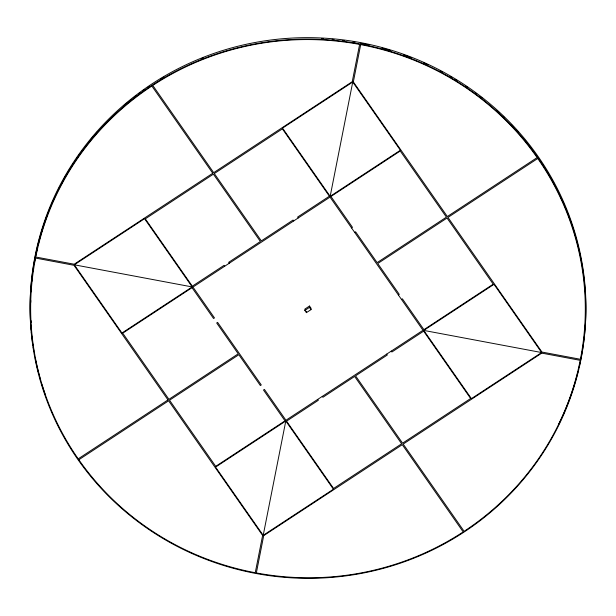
<?xml version="1.0" encoding="UTF-8"?>
<svg xmlns="http://www.w3.org/2000/svg" width="616" height="616" viewBox="0 0 616 616"><rect width="100%" height="100%" fill="white"/><g stroke="black" fill="none" stroke-linecap="round" stroke-linejoin="round"><path stroke-width="0.92" d="M304.858 310.41L304.897 309.063L309.502 306.044L311.057 308.277L311.018 309.625L306.414 312.643L304.858 310.41L309.455 307.392L309.502 306.044M306.414 312.643L306.46 311.296M263.209 535.319L285.793 420.998L333.425 489.227L263.209 535.319L215.569 467.097L285.793 420.998M330.168 196.342L352.745 82.02L400.385 150.25L330.168 196.342L282.528 128.12L352.745 82.02M74.32 264.803L144.544 218.703L192.177 286.933L121.96 333.025L74.32 264.803L192.177 286.933M351.551 227.928L352.468 227.327L330.938 196.489L400.238 150.997L446.423 217.14L377.123 262.632L355.586 231.793L354.67 232.401M78.317 460.09A277.87 269.615 1.8 0 0 558.173 426.411A277.87 269.615 1.8 0 0 287.664 39.77A277.87 269.615 1.8 0 0 78.001 459.644L78.371 460.052L168.615 400.808L262.624 535.435L255.255 572.718A276.284 268.075 1.8 0 1 78.833 459.744M398.36 294.964L399.276 294.363L377.747 263.525L447.047 218.033L493.224 284.176L423.923 329.668L402.394 298.829L401.478 299.438M423.777 330.415L494.001 284.315L541.633 352.545L471.417 398.637L423.777 330.415L541.633 352.545M298.283 217.925L297.659 217.032L329.398 196.204L282.382 128.867L214.306 173.558L261.323 240.887L293.054 220.058L293.678 220.952M391.268 351.105L391.892 351.998L423.631 331.162L470.647 398.498L402.571 443.181L355.555 375.852L387.295 355.016L386.671 354.123M309.455 307.392L311.018 309.625M229.291 263.225L228.667 262.324L260.399 241.495L213.39 174.159L145.314 218.849L192.323 286.178L224.062 265.35L224.686 266.243M322.276 396.396L322.9 397.289L354.639 376.453L401.647 443.79L333.579 488.473L286.563 421.144L318.303 400.308L317.679 399.414M31.154 330.114A277.916 269.662 1.8 0 1 326.68 38.3A277.916 269.662 1.8 0 1 579.179 366.913M578.062 371.548A277.916 269.662 1.8 0 1 558.55 424.501M45.176 394.433A277.916 269.662 1.8 0 1 41.888 384.5M40.51 379.918A277.916 269.662 1.8 0 1 39.47 376.23M38.97 374.374A277.916 269.662 1.8 0 1 35.258 358.474M33.857 350.928A277.916 269.662 1.8 0 1 33.233 347.139M32.948 345.245A277.916 269.662 1.8 0 1 31.324 332.009M31.147 322.522A276.284 268.075 1.8 0 1 31.039 320.628M30.723 302.441A276.284 268.075 1.8 0 1 30.769 300.516M31.131 291.861A276.284 268.075 1.8 0 1 31.247 289.944M31.963 281.304A276.284 268.075 1.8 0 1 32.155 279.395M33.087 271.772A276.284 268.075 1.8 0 1 33.356 269.877M34.719 261.392A276.284 268.075 1.8 0 1 35.058 259.521M542.619 164.31A276.284 268.075 1.8 0 1 543.659 165.935M553.037 181.743A276.284 268.075 1.8 0 1 553.961 183.453M560.907 197.312A276.284 268.075 1.8 0 1 561.715 199.068M568.707 215.931A276.284 268.075 1.8 0 1 569.369 217.718M360.745 43.282A276.284 268.075 1.8 0 1 369.146 44.991M382.19 48.187A276.284 268.075 1.8 0 1 390.521 50.566M403.334 54.786A276.284 268.075 1.8 0 1 411.434 57.812M423.77 62.978A276.284 268.075 1.8 0 1 428.082 64.942M440.063 70.902A276.284 268.075 1.8 0 1 442.611 72.257M450.18 76.499A276.284 268.075 1.8 0 1 451.844 77.47M455.162 79.456A276.284 268.075 1.8 0 1 456.803 80.465M465.735 86.225A276.284 268.075 1.8 0 1 467.328 87.31M475.182 92.877A276.284 268.075 1.8 0 1 476.722 94.017M479.779 96.327A276.284 268.075 1.8 0 1 482.043 98.083M496.612 110.349A276.284 268.075 1.8 0 1 499.445 112.944M502.933 116.239A276.284 268.075 1.8 0 1 504.319 117.579M511.095 124.432A276.284 268.075 1.8 0 1 513.736 127.235M516.339 130.084A276.284 268.075 1.8 0 1 518.264 132.24M525.109 140.302A276.284 268.075 1.8 0 1 526.911 142.535M529.275 145.545A276.284 268.075 1.8 0 1 531.023 147.817M35.805 255.671A276.284 268.075 1.8 0 1 37.183 249.157M38.269 244.506A276.284 268.075 1.8 0 1 46.985 215.97M58.42 189.543A276.284 268.075 1.8 0 1 59.698 187.002M61.461 183.63A276.284 268.075 1.8 0 1 62.817 181.112M64.665 177.77A276.284 268.075 1.8 0 1 66.574 174.444M68.53 171.14A276.284 268.075 1.8 0 1 70.032 168.676M72.603 164.595A276.284 268.075 1.8 0 1 73.651 162.978M76.869 158.158A276.284 268.075 1.8 0 1 79.079 154.986M81.327 151.844A276.284 268.075 1.8 0 1 83.044 149.519M90.752 139.647A276.284 268.075 1.8 0 1 93.209 136.698M95.696 133.787A276.284 268.075 1.8 0 1 97.582 131.639M124.232 105.475A276.284 268.075 1.8 0 1 131.678 99.33M133.195 98.136A276.284 268.075 1.8 0 1 136.244 95.773M138.554 94.04A276.284 268.075 1.8 0 1 140.101 92.893M143.212 90.637A276.284 268.075 1.8 0 1 144.783 89.528M147.932 87.349A276.284 268.075 1.8 0 1 149.511 86.278M160.799 79.041A276.284 268.075 1.8 0 1 164.064 77.092M201.84 58.52A276.284 268.075 1.8 0 1 203.619 57.819M321.521 38.569A276.284 268.075 1.8 0 1 323.446 38.677M332.116 39.301A276.284 268.075 1.8 0 1 334.041 39.478M342.658 40.417A276.284 268.075 1.8 0 1 344.56 40.664M353.091 41.927A276.284 268.075 1.8 0 1 354.97 42.235M359.613 44.421L352.244 81.705L213.683 172.665L152.776 85.431A276.284 268.075 1.8 0 1 359.613 44.421M263.71 535.643L256.348 572.926A276.284 268.075 1.8 0 0 463.186 531.916L402.279 444.683L263.71 535.643M360.699 44.622L353.338 81.905L447.339 216.532L537.121 157.596A276.284 268.075 1.8 0 0 360.699 44.622M212.766 173.265L74.197 264.226L35.759 257.011A276.284 268.075 1.8 0 1 151.852 86.032L212.766 173.265M192.03 287.68L122.73 333.171L168.915 399.314L238.215 353.823L216.686 322.984L217.602 322.376L261.284 384.946L260.368 385.547L238.839 354.716L169.539 400.207L215.723 466.343L285.015 420.851L263.486 390.02L264.41 389.412L285.94 420.251L423.007 330.268L330.022 197.097L192.954 287.071L214.484 317.91L213.56 318.51L192.03 287.68M167.991 399.915L78.209 458.851A276.284 268.075 1.8 0 1 35.551 258.073L73.989 265.288L167.991 399.915M537.745 158.489L447.963 217.425L541.965 352.059L580.403 359.274A276.284 268.075 1.8 0 0 537.745 158.489M541.757 353.114L403.195 444.074L464.102 531.308A276.284 268.075 1.8 0 0 580.195 360.329L541.757 353.114"/></g></svg>
